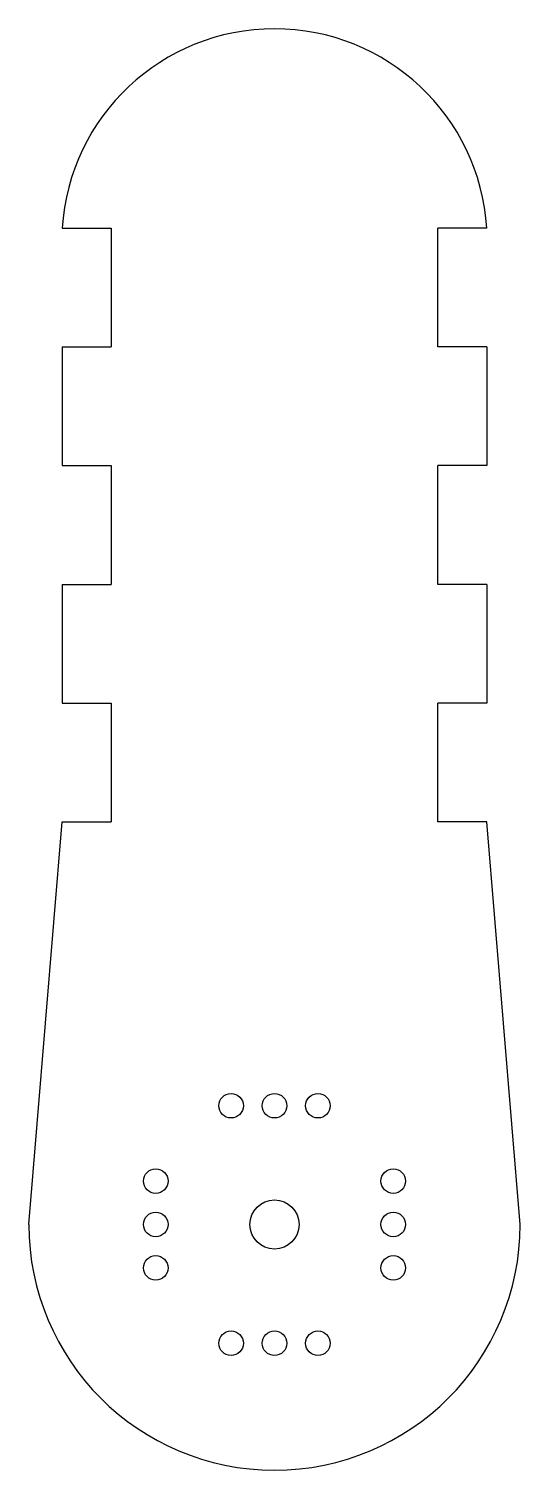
# Model space of a CAD drawing. Extents: x -0.015 to 0.015, y 0 to 0.088.
import ezdxf

# ---------------------------------------------------------------- set-up
doc = ezdxf.new("R2010")
doc.units = 0
doc.layers.add('VISIBLE', color=7, linetype='CONTINUOUS')

msp = doc.modelspace()

# ---------------------------------------------------------------- linework, layer by layer
at = {"layer": 'VISIBLE'}
for p, q in [((-0.012966, 0.075825), (-0.009966, 0.075825)), ((-0.009966, 0.075825), (-0.009966, 0.068575)), ((0.009966, 0.068575), (0.009966, 0.075825)), ((0.012966, 0.075825), (0.009966, 0.075825)), ((-0.012966, 0.068575), (-0.009966, 0.068575)), ((-0.012966, 0.068575), (-0.012966, 0.061326)), ((0.012966, 0.068575), (0.009966, 0.068575)), ((0.012966, 0.068575), (0.012966, 0.061326)), ((-0.012966, 0.061326), (-0.009966, 0.061326)), ((-0.009966, 0.061326), (-0.009966, 0.054076)), ((0.009966, 0.054076), (0.009966, 0.061326)), ((0.012966, 0.061326), (0.009966, 0.061326)), ((-0.012966, 0.054076), (-0.009966, 0.054076)), ((-0.012966, 0.054076), (-0.012966, 0.046827)), ((0.012966, 0.054076), (0.009966, 0.054076)), ((0.012966, 0.054076), (0.012966, 0.046827)), ((-0.012966, 0.046827), (-0.009966, 0.046827)), ((-0.009966, 0.046827), (-0.009966, 0.039577)), ((0.009966, 0.039577), (0.009966, 0.046827)), ((0.012966, 0.046827), (0.009966, 0.046827)), ((-0.015, 0.015), (-0.012966, 0.039577)), ((-0.012966, 0.039577), (-0.009966, 0.039577)), ((0.012966, 0.039577), (0.009966, 0.039577)), ((0.015, 0.015), (0.012966, 0.039577))]:
    msp.add_line(p, q, dxfattribs=at)
for centre, radius in [((-0.00265, 0.02225), 0.00075), ((0, 0.02225), 0.00075), ((0.00265, 0.02225), 0.00075), ((-0.00725, 0.01765), 0.00075), ((0.00725, 0.01765), 0.00075), ((0, 0.015), 0.0015), ((-0.00725, 0.015), 0.00075), ((0.00725, 0.015), 0.00075), ((-0.00725, 0.01235), 0.00075), ((0.00725, 0.01235), 0.00075), ((-0.00265, 0.00775), 0.00075), ((0, 0.00775), 0.00075), ((0.00265, 0.00775), 0.00075)]:
    msp.add_circle(centre, radius, dxfattribs=at)
for centre, radius, start, end in [((0, 0.075), 0.012992, 3.63991, 176.36009), ((0, 0.015), 0.015, 180, 0)]:
    msp.add_arc(centre, radius, start, end, dxfattribs=at)

doc.saveas('drawing.dxf')
